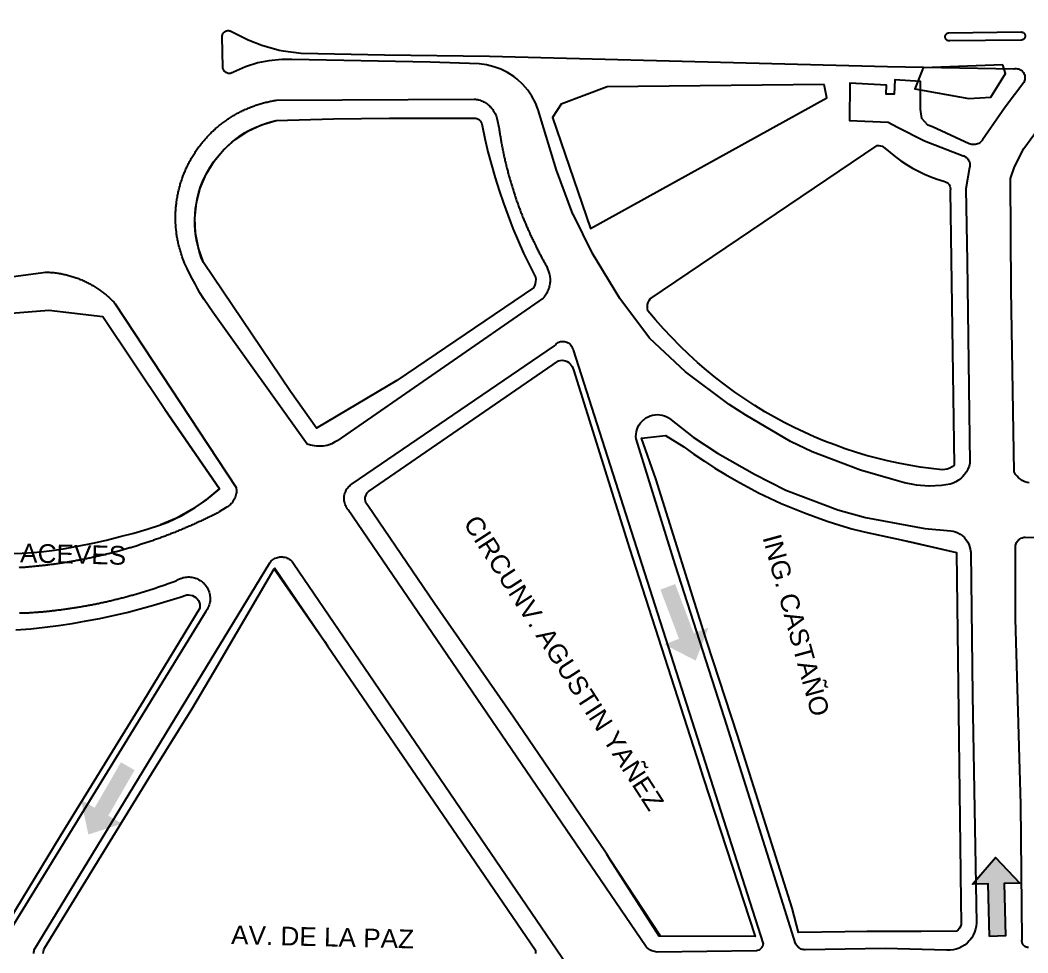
# Model space of a CAD drawing. Header units: metres. Extents: x 668617 to 675126, y 2286318 to 2293677.
# Drawn here: x 671725.2 to 671994.5, y 2291056.9 to 2291306.2 of the extents above; entities that cross this region are included whole.
import ezdxf

# ---------------------------------------------------------------- set-up
doc = ezdxf.new("R2010")
doc.units = ezdxf.units.M
doc.header["$MEASUREMENT"] = 0
for name, color, linetype in [('0_SENTIDO-VIAL', 30, 'Continuous'), ('DMTG-BANQUETA', 252, 'Continuous'), ('DMTG-CAMELLON', 252, 'Continuous'), ('DMTG-MANZANA', 253, 'Continuous'), ('DMTG-NOM-CALLES', 251, 'Continuous'), ('DMTG-TRAZA-BASE', 7, 'Continuous'), ('DMTG_SECCIONES_VIALES', 250, 'Continuous')]:
    doc.layers.add(name, color=color, linetype=linetype)
doc.styles.get("Standard").update_dxf_attribs({"font": 'arial.ttf'})

# ---------------------------------------------------------------- blocks, each defined once
blk = doc.blocks.new('traza_base_proyecto')
at = {"layer": '0_SENTIDO-VIAL'}
for points in [[(343.46, -1495.82), (348.43, -1508.96), (352.37, -1507.47), (348.94, -1516.27), (340.55, -1511.94), (344.49, -1510.45), (339.52, -1497.31)], [(198.98, -1545.55), (191.96, -1557.72), (195.62, -1559.82), (186.63, -1562.75), (184.66, -1553.51), (188.31, -1555.61), (195.33, -1543.44)], [(427.52, -1589.97), (427.16, -1575.92), (422.94, -1576.03), (429.08, -1568.85), (435.58, -1575.71), (431.37, -1575.82), (431.73, -1589.86)]]:
    blk.add_hatch(color=256, dxfattribs=at).paths.add_polyline_path(points)
blk.add_lwpolyline([(427.52, -1589.97), (427.16, -1575.92), (422.94, -1576.03), (429.08, -1568.85), (435.58, -1575.71), (431.37, -1575.82), (431.73, -1589.86)], close=True, dxfattribs=at)
at = {"layer": 'DMTG-BANQUETA', "linetype": 'Continuous', "lineweight": 25}
for points in [[(438.1, -1468.78, 0), (437.51, -1468.66, 0), (436.94, -1468.47, 0), (436.79, -1468.41, 0), (436.25, -1468.15, 0), (435.74, -1467.82, 0), (435.27, -1467.44, 0), (434.84, -1467.01, 0), (434.47, -1466.54, 0), (434.15, -1466.03, 0), (434.04, -1465.8, 0), (433.29, -1417.09, 0), (433.08, -1387.42, 0), (434.18, -1384.34, 0), (436.7, -1379.42, 0), (445.67, -1367.14, 0)], [(151.71, -1415.61, 0), (175.27, -1412.46, 0), (175.58, -1412.47, 0), (175.88, -1412.48, 0), (176.19, -1412.5, 0), (176.5, -1412.52, 0), (176.81, -1412.54, 0), (177.11, -1412.57, 0), (177.42, -1412.6, 0), (177.73, -1412.64, 0), (178.03, -1412.68, 0), (178.34, -1412.72, 0), (178.64, -1412.76, 0), (178.94, -1412.81, 0), (179.25, -1412.87, 0), (179.55, -1412.92, 0), (179.85, -1412.98, 0), (180.15, -1413.05, 0), (180.45, -1413.11, 0), (180.75, -1413.18, 0), (181.05, -1413.26, 0), (181.35, -1413.34, 0), (181.65, -1413.42, 0), (181.94, -1413.5, 0), (182.24, -1413.59, 0), (182.53, -1413.68, 0), (182.81, -1413.78, 0), (183.11, -1413.87, 0), (183.41, -1413.98, 0), (183.69, -1414.08, 0), (183.98, -1414.19, 0), (184.27, -1414.31, 0), (184.55, -1414.42, 0), (184.84, -1414.54, 0), (185.12, -1414.66, 0), (185.4, -1414.79, 0), (185.69, -1414.92, 0), (185.96, -1415.05, 0), (186.23, -1415.19, 0), (186.51, -1415.33, 0), (186.78, -1415.47, 0), (187.05, -1415.61, 0), (187.32, -1415.76, 0), (187.59, -1415.91, 0), (187.85, -1416.07, 0), (188.12, -1416.23, 0), (188.38, -1416.39, 0), (188.64, -1416.55, 0), (188.9, -1416.72, 0), (189.16, -1416.89, 0), (189.41, -1417.06, 0), (189.67, -1417.24, 0), (189.92, -1417.42, 0), (190.16, -1417.6, 0), (190.41, -1417.78, 0), (190.65, -1417.97, 0), (190.89, -1418.16, 0), (191.13, -1418.36, 0), (191.37, -1418.55, 0), (191.61, -1418.75, 0), (191.84, -1418.95, 0), (192.07, -1419.16, 0), (192.29, -1419.37, 0), (192.52, -1419.58, 0), (192.74, -1419.79, 0), (192.96, -1420, 0), (193.19, -1420.22, 0), (193.39, -1420.44, 0), (193.61, -1420.67, 0), (193.82, -1420.89, 0), (226.12, -1469.98, 0), (226.17, -1470.31, 0), (226.2, -1470.65, 0), (226.2, -1470.98, 0), (226.19, -1471.32, 0), (226.12, -1471.65, 0), (226.07, -1471.98, 0), (225.98, -1472.3, 0), (225.87, -1472.62, 0), (225.75, -1472.93, 0), (225.6, -1473.23, 0), (225.44, -1473.52, 0), (225.24, -1473.8, 0), (225.04, -1474.07, 0), (224.82, -1474.32, 0), (224.58, -1474.56, 0), (224.33, -1474.78, 0), (224.06, -1474.98, 0), (223.79, -1475.17, 0), (223.5, -1475.34, 0), (221.57, -1476.56, 0), (221.3, -1476.7, 0), (221.03, -1476.83, 0), (220.76, -1476.97, 0), (220.49, -1477.11, 0), (220.22, -1477.25, 0), (219.95, -1477.37, 0), (219.69, -1477.52, 0), (219.41, -1477.65, 0), (219.13, -1477.79, 0), (218.85, -1477.92, 0), (218.59, -1478.06, 0), (218.32, -1478.19, 0), (218.04, -1478.32, 0), (217.77, -1478.45, 0), (217.49, -1478.58, 0), (217.22, -1478.71, 0), (216.95, -1478.84, 0), (216.67, -1478.97, 0), (216.39, -1479.1, 0), (216.12, -1479.23, 0), (215.84, -1479.36, 0), (215.57, -1479.48, 0), (215.29, -1479.61, 0), (215.01, -1479.73, 0), (214.74, -1479.86, 0), (214.46, -1479.98, 0), (214.19, -1480.11, 0), (213.9, -1480.23, 0), (213.63, -1480.35, 0), (213.35, -1480.47, 0), (213.07, -1480.59, 0), (212.79, -1480.71, 0), (212.51, -1480.83, 0), (212.23, -1480.95, 0), (211.95, -1481.07, 0), (211.67, -1481.19, 0), (211.39, -1481.31, 0), (211.11, -1481.42, 0), (210.83, -1481.54, 0), (210.55, -1481.65, 0), (210.27, -1481.77, 0), (209.99, -1481.87, 0), (209.71, -1482, 0), (209.42, -1482.11, 0), (209.14, -1482.22, 0), (208.86, -1482.33, 0), (208.58, -1482.44, 0), (208.29, -1482.55, 0), (208.01, -1482.66, 0), (207.73, -1482.77, 0), (207.44, -1482.87, 0), (207.16, -1482.99, 0), (206.87, -1483.09, 0), (206.59, -1483.2, 0), (206.3, -1483.31, 0), (206.02, -1483.41, 0), (205.73, -1483.52, 0), (205.45, -1483.62, 0), (205.16, -1483.72, 0), (204.88, -1483.83, 0), (204.59, -1483.93, 0), (204.31, -1484.03, 0), (204.02, -1484.12, 0), (203.73, -1484.23, 0), (203.44, -1484.33, 0), (203.15, -1484.43, 0), (202.87, -1484.53, 0), (202.58, -1484.62, 0), (202.29, -1484.72, 0), (202.01, -1484.82, 0), (201.72, -1484.91, 0), (201.44, -1485.01, 0), (201.14, -1485.1, 0), (200.85, -1485.2, 0), (200.56, -1485.29, 0), (200.27, -1485.37, 0), (199.98, -1485.47, 0), (199.69, -1485.56, 0), (199.4, -1485.65, 0), (199.1, -1485.74, 0), (198.82, -1485.83, 0), (198.53, -1485.92, 0), (198.24, -1486.01, 0), (197.94, -1486.1, 0), (197.66, -1486.18, 0), (197.37, -1486.27, 0), (197.08, -1486.35, 0), (196.79, -1486.44, 0), (196.49, -1486.52, 0), (196.2, -1486.6, 0), (195.91, -1486.69, 0), (195.62, -1486.77, 0), (195.32, -1486.85, 0), (195.03, -1486.93, 0), (194.73, -1487.01, 0), (194.44, -1487.09, 0), (194.15, -1487.17, 0), (193.86, -1487.25, 0), (193.56, -1487.32, 0), (193.27, -1487.4, 0), (192.98, -1487.48, 0), (192.69, -1487.55, 0), (192.39, -1487.62, 0), (192.09, -1487.7, 0), (191.8, -1487.77, 0), (191.5, -1487.85, 0), (191.21, -1487.92, 0), (190.91, -1487.99, 0), (190.62, -1488.06, 0), (190.32, -1488.12, 0), (190.03, -1488.2, 0), (189.73, -1488.27, 0), (189.44, -1488.34, 0), (189.14, -1488.4, 0), (188.84, -1488.47, 0), (188.55, -1488.54, 0), (188.25, -1488.6, 0), (187.95, -1488.67, 0), (187.65, -1488.73, 0), (187.36, -1488.79, 0), (187.06, -1488.86, 0), (186.76, -1488.92, 0), (186.47, -1488.98, 0), (186.17, -1489.04, 0), (185.87, -1489.1, 0), (185.57, -1489.16, 0), (185.27, -1489.22, 0), (184.98, -1489.28, 0), (184.69, -1489.33, 0), (184.38, -1489.39, 0), (184.08, -1489.45, 0), (183.78, -1489.5, 0), (183.48, -1489.56, 0), (183.19, -1489.61, 0), (182.89, -1489.66, 0), (182.59, -1489.72, 0), (182.29, -1489.77, 0), (181.99, -1489.82, 0), (181.69, -1489.87, 0), (181.39, -1489.92, 0), (181.09, -1489.97, 0), (180.79, -1490.02, 0), (180.49, -1490.07, 0), (180.19, -1490.12, 0), (179.89, -1490.16, 0), (179.59, -1490.21, 0), (179.29, -1490.25, 0), (178.99, -1490.3, 0), (178.69, -1490.34, 0), (178.39, -1490.37, 0), (178.09, -1490.43, 0), (177.79, -1490.47, 0), (177.48, -1490.51, 0), (177.19, -1490.55, 0), (176.88, -1490.59, 0), (176.58, -1490.62, 0), (176.28, -1490.67, 0), (175.98, -1490.71, 0), (175.69, -1490.74, 0), (175.38, -1490.78, 0), (175.07, -1490.82, 0), (174.77, -1490.85, 0), (174.47, -1490.89, 0), (174.17, -1490.92, 0), (173.87, -1490.95, 0), (173.56, -1490.99, 0), (173.26, -1491.02, 0), (172.96, -1491.05, 0), (172.66, -1491.08, 0), (172.36, -1491.11, 0), (172.05, -1491.14, 0), (171.75, -1491.17, 0), (171.45, -1491.19, 0), (171.15, -1491.22, 0), (170.84, -1491.25, 0), (170.54, -1491.27, 0), (170.24, -1491.3, 0), (169.94, -1491.32, 0), (169.63, -1491.35, 0), (169.33, -1491.37, 0), (169.03, -1491.39, 0), (168.72, -1491.41, 0), (168.42, -1491.43, 0), (168.12, -1491.46, 0)], [(437.87, -1592.93, 0), (437.68, -1592.91, 0), (437.49, -1592.87, 0), (437.3, -1592.82, 0), (437.12, -1592.74, 0), (436.95, -1592.64, 0), (436.79, -1592.52, 0), (436.65, -1592.39, 0), (436.6, -1592.34, 0), (436.48, -1592.19, 0), (436.38, -1592.02, 0), (436.29, -1591.84, 0), (436.23, -1591.66, 0), (436.18, -1591.47, 0), (436.16, -1591.27, 0), (436.16, -1591.07, 0), (436.18, -1590.88, 0), (435.85, -1554.73, 0), (434.4, -1505.09, 0), (434.43, -1485.88, 0), (434.43, -1485.84, 0), (434.46, -1485.55, 0), (434.51, -1485.26, 0), (434.6, -1484.99, 0), (434.71, -1484.72, 0), (434.86, -1484.47, 0), (435.03, -1484.24, 0), (435.23, -1484.03, 0), (435.41, -1483.87, 0), (435.65, -1483.7, 0), (435.9, -1483.56, 0), (436.17, -1483.45, 0), (436.44, -1483.37, 0), (436.73, -1483.32, 0), (437.02, -1483.3, 0), (462.1, -1483.46, 0)], [(172.03, -1594.55, 0), (172.06, -1594.23, 0), (172.11, -1593.91, 0), (172.17, -1593.6, 0), (235.09, -1490.14, 0), (235.29, -1489.87, 0), (235.52, -1489.64, 0), (235.76, -1489.43, 0), (236.02, -1489.23, 0), (236.3, -1489.06, 0), (236.59, -1488.91, 0), (236.89, -1488.78, 0), (237.2, -1488.68, 0), (237.52, -1488.61, 0), (237.84, -1488.56, 0), (238.17, -1488.54, 0), (238.5, -1488.55, 0), (238.81, -1488.59, 0), (239.14, -1488.65, 0), (239.46, -1488.74, 0), (239.76, -1488.86, 0), (240.06, -1489, 0), (240.34, -1489.16, 0), (240.61, -1489.35, 0), (240.86, -1489.56, 0), (241.09, -1489.79, 0), (241.3, -1490.04, 0), (241.49, -1490.31, 0), (314.54, -1597.5, 0)], [(168.23, -1503.53, 0), (169.8, -1503.54, 0), (170.1, -1503.52, 0), (170.4, -1503.5, 0), (170.7, -1503.48, 0), (171.01, -1503.46, 0), (171.31, -1503.44, 0), (171.61, -1503.42, 0), (171.9, -1503.4, 0), (172.22, -1503.37, 0), (172.52, -1503.35, 0), (172.82, -1503.33, 0), (173.12, -1503.31, 0), (173.42, -1503.28, 0), (173.73, -1503.25, 0), (174.03, -1503.23, 0), (174.33, -1503.2, 0), (174.63, -1503.17, 0), (174.94, -1503.14, 0), (175.23, -1503.11, 0), (175.53, -1503.08, 0), (175.84, -1503.05, 0), (176.14, -1503.02, 0), (176.44, -1502.99, 0), (176.74, -1502.96, 0), (177.04, -1502.92, 0), (177.34, -1502.89, 0), (177.64, -1502.86, 0), (177.94, -1502.82, 0), (178.23, -1502.78, 0), (178.54, -1502.75, 0), (178.84, -1502.71, 0), (179.15, -1502.67, 0), (179.45, -1502.62, 0), (179.75, -1502.59, 0), (180.05, -1502.55, 0), (180.35, -1502.51, 0), (180.65, -1502.47, 0), (180.95, -1502.43, 0), (181.25, -1502.37, 0), (181.55, -1502.34, 0), (181.85, -1502.3, 0), (182.15, -1502.25, 0), (182.44, -1502.21, 0), (182.74, -1502.16, 0), (183.04, -1502.11, 0), (183.34, -1502.07, 0), (183.64, -1502.02, 0), (183.94, -1501.97, 0), (184.24, -1501.92, 0), (184.54, -1501.87, 0), (184.84, -1501.82, 0), (185.13, -1501.77, 0), (185.44, -1501.71, 0), (185.73, -1501.66, 0), (186.03, -1501.61, 0), (186.33, -1501.55, 0), (186.63, -1501.5, 0), (186.92, -1501.44, 0), (187.22, -1501.39, 0), (187.52, -1501.33, 0), (187.81, -1501.27, 0), (188.11, -1501.21, 0), (188.4, -1501.15, 0), (188.71, -1501.09, 0), (189, -1501.03, 0), (189.3, -1500.97, 0), (189.6, -1500.91, 0), (189.89, -1500.85, 0), (190.19, -1500.79, 0), (190.49, -1500.72, 0), (190.78, -1500.66, 0), (191.08, -1500.59, 0), (191.37, -1500.53, 0), (191.67, -1500.46, 0), (191.96, -1500.39, 0), (192.26, -1500.33, 0), (192.55, -1500.26, 0), (192.85, -1500.19, 0), (193.14, -1500.12, 0), (193.44, -1500.05, 0), (193.73, -1499.98, 0), (194.03, -1499.9, 0), (194.31, -1499.83, 0), (194.62, -1499.76, 0), (194.9, -1499.69, 0), (195.2, -1499.61, 0), (195.5, -1499.54, 0), (195.79, -1499.46, 0), (196.08, -1499.37, 0), (196.38, -1499.31, 0), (196.67, -1499.23, 0), (196.96, -1499.15, 0), (197.25, -1499.07, 0), (197.55, -1498.99, 0), (197.84, -1498.91, 0), (198.13, -1498.83, 0), (198.42, -1498.75, 0), (198.71, -1498.67, 0), (199, -1498.59, 0), (199.3, -1498.5, 0), (199.59, -1498.42, 0), (199.88, -1498.33, 0), (200.17, -1498.25, 0), (200.46, -1498.16, 0), (200.75, -1498.07, 0), (201.04, -1497.99, 0), (201.33, -1497.9, 0), (201.61, -1497.81, 0), (201.91, -1497.72, 0), (202.2, -1497.62, 0), (202.48, -1497.54, 0), (202.77, -1497.45, 0), (203.06, -1497.36, 0), (203.35, -1497.26, 0), (203.64, -1497.17, 0), (203.94, -1497.08, 0), (204.21, -1496.98, 0), (204.5, -1496.89, 0), (204.79, -1496.79, 0), (205.08, -1496.69, 0), (205.36, -1496.6, 0), (205.65, -1496.5, 0), (205.94, -1496.4, 0), (206.22, -1496.3, 0), (206.51, -1496.2, 0), (206.78, -1496.1, 0), (207.08, -1496, 0), (207.36, -1495.9, 0), (207.65, -1495.8, 0), (207.94, -1495.69, 0), (208.22, -1495.59, 0), (208.49, -1495.48, 0), (208.79, -1495.37, 0), (210.08, -1494.94, 0), (210.37, -1494.76, 0), (210.66, -1494.59, 0), (210.97, -1494.44, 0), (211.28, -1494.31, 0), (211.6, -1494.2, 0), (211.94, -1494.1, 0), (212.26, -1494.03, 0), (212.59, -1493.97, 0), (212.94, -1493.94, 0), (213.27, -1493.92, 0), (213.61, -1493.93, 0), (213.95, -1493.95, 0), (214.29, -1493.99, 0), (214.62, -1494.06, 0), (214.95, -1494.14, 0), (215.27, -1494.24, 0), (215.59, -1494.36, 0), (215.9, -1494.5, 0), (216.19, -1494.66, 0), (216.49, -1494.83, 0), (216.77, -1495.02, 0), (217.04, -1495.23, 0), (217.3, -1495.45, 0), (217.54, -1495.69, 0), (217.77, -1495.94, 0), (217.98, -1496.2, 0), (218.19, -1496.48, 0), (218.35, -1496.77, 0), (218.53, -1497.06, 0), (218.67, -1497.37, 0), (218.8, -1497.68, 0), (218.91, -1498, 0), (219, -1498.33, 0), (219.06, -1498.66, 0), (219.13, -1499, 0), (219.16, -1499.33, 0), (219.17, -1499.67, 0), (219.17, -1500.01, 0), (219.14, -1500.35, 0), (219.09, -1500.69, 0), (219.03, -1501.02, 0), (218.94, -1501.35, 0), (218.84, -1501.67, 0), (218.71, -1501.99, 0), (218.57, -1502.3, 0), (218.41, -1502.6, 0), (218.24, -1502.89, 0), (218.04, -1503.16, 0), (158.91, -1599.22, 0)]]:
    blk.add_polyline3d(points, dxfattribs=at)
for points in [[(248.77, -1458.98, 0), (248.19, -1458.98, 0), (247.6, -1458.94, 0), (247.05, -1458.89, 0), (246.5, -1458.82, 0), (245.98, -1458.7, 0), (245.69, -1458.61, 0), (245.41, -1458.5, 0), (245.12, -1458.39, 0), (219.89, -1423.15, 0), (218.71, -1421.44, 0), (217.54, -1419.73, 0), (216.44, -1417.98, 0), (215.77, -1416.79, 0), (215.13, -1415.59, 0), (214.5, -1414.37, 0), (213.78, -1412.96, 0), (213.07, -1411.53, 0), (212.35, -1410.1, 0), (212.24, -1409.81, 0), (212.12, -1409.52, 0), (212.01, -1409.23, 0), (211.9, -1408.94, 0), (211.79, -1408.65, 0), (211.69, -1408.35, 0), (211.57, -1408.05, 0), (211.48, -1407.76, 0), (211.39, -1407.46, 0), (211.3, -1407.16, 0), (211.21, -1406.86, 0), (211.12, -1406.56, 0), (211.04, -1406.26, 0), (210.96, -1405.96, 0), (210.88, -1405.65, 0), (210.8, -1405.35, 0), (210.73, -1405.05, 0), (210.66, -1404.74, 0), (210.6, -1404.44, 0), (210.53, -1404.12, 0), (210.47, -1403.82, 0), (210.42, -1403.52, 0), (210.36, -1403.21, 0), (210.31, -1402.9, 0), (210.27, -1402.59, 0), (210.22, -1402.28, 0), (210.19, -1401.97, 0), (210.14, -1401.66, 0), (210.11, -1401.35, 0), (210.07, -1401.04, 0), (210.04, -1400.73, 0), (210.02, -1400.42, 0), (209.99, -1400.1, 0), (209.97, -1399.79, 0), (209.96, -1399.48, 0), (209.93, -1399.17, 0), (209.93, -1398.85, 0), (209.92, -1398.54, 0), (209.92, -1398.23, 0), (209.92, -1397.92, 0), (209.92, -1397.6, 0), (209.92, -1397.29, 0), (209.93, -1396.98, 0), (209.93, -1396.67, 0), (209.96, -1396.35, 0), (209.97, -1396.04, 0), (209.99, -1395.73, 0), (210.02, -1395.42, 0), (210.04, -1395.11, 0), (210.07, -1394.79, 0), (210.1, -1394.48, 0), (210.14, -1394.17, 0), (210.19, -1393.86, 0), (210.22, -1393.55, 0), (210.26, -1393.24, 0), (210.31, -1392.93, 0), (210.36, -1392.62, 0), (210.41, -1392.32, 0), (210.47, -1392.01, 0), (210.53, -1391.7, 0), (210.59, -1391.4, 0), (210.66, -1391.09, 0), (210.73, -1390.78, 0), (210.8, -1390.48, 0), (210.87, -1390.18, 0), (210.95, -1389.87, 0), (211.02, -1389.57, 0), (211.12, -1389.27, 0), (211.19, -1388.97, 0), (211.29, -1388.67, 0), (211.38, -1388.37, 0), (211.48, -1388.07, 0), (211.57, -1387.78, 0), (211.69, -1387.48, 0), (211.78, -1387.19, 0), (211.89, -1386.89, 0), (212, -1386.6, 0), (212.11, -1386.31, 0), (212.23, -1386.02, 0), (212.35, -1385.73, 0), (212.47, -1385.44, 0), (212.59, -1385.15, 0), (212.72, -1384.87, 0), (212.85, -1384.58, 0), (212.98, -1384.3, 0), (213.11, -1384.02, 0), (213.26, -1383.74, 0), (213.4, -1383.46, 0), (213.54, -1383.18, 0), (213.69, -1382.9, 0), (213.84, -1382.62, 0), (213.99, -1382.36, 0), (214.14, -1382.08, 0), (214.3, -1381.81, 0), (214.46, -1381.54, 0), (214.62, -1381.28, 0), (214.79, -1381.01, 0), (214.96, -1380.75, 0), (215.13, -1380.49, 0), (215.3, -1380.22, 0), (215.48, -1379.97, 0), (215.65, -1379.71, 0), (215.83, -1379.45, 0), (216.02, -1379.2, 0), (216.19, -1378.95, 0), (216.39, -1378.7, 0), (216.58, -1378.45, 0), (216.77, -1378.2, 0), (216.97, -1377.96, 0), (217.16, -1377.72, 0), (217.37, -1377.48, 0), (217.56, -1377.24, 0), (217.77, -1377, 0), (217.98, -1376.77, 0), (218.19, -1376.54, 0), (218.4, -1376.31, 0), (218.62, -1376.08, 0), (218.83, -1375.85, 0), (219.05, -1375.62, 0), (219.27, -1375.41, 0), (219.49, -1375.19, 0), (219.72, -1374.97, 0), (219.95, -1374.75, 0), (220.19, -1374.54, 0), (220.41, -1374.33, 0), (220.64, -1374.12, 0), (220.88, -1373.92, 0), (221.11, -1373.71, 0), (221.35, -1373.51, 0), (221.59, -1373.31, 0), (221.84, -1373.12, 0), (222.08, -1372.92, 0), (222.33, -1372.73, 0), (222.58, -1372.54, 0), (222.83, -1372.35, 0), (223.07, -1372.17, 0), (223.34, -1371.99, 0), (223.59, -1371.81, 0), (223.85, -1371.62, 0), (224.11, -1371.46, 0), (224.37, -1371.29, 0), (224.63, -1371.12, 0), (224.9, -1370.95, 0), (225.17, -1370.79, 0), (225.44, -1370.62, 0), (225.7, -1370.47, 0), (225.97, -1370.31, 0), (226.25, -1370.16, 0), (226.52, -1370.01, 0), (226.8, -1369.86, 0), (227.07, -1369.72, 0), (227.35, -1369.57, 0), (227.63, -1369.43, 0), (227.91, -1369.3, 0), (228.2, -1369.16, 0), (228.48, -1369.03, 0), (228.76, -1368.9, 0), (229.05, -1368.78, 0), (229.34, -1368.65, 0), (229.63, -1368.53, 0), (229.92, -1368.42, 0), (230.21, -1368.3, 0), (230.5, -1368.19, 0), (230.79, -1368.08, 0), (231.09, -1367.98, 0), (231.38, -1367.87, 0), (231.69, -1367.77, 0), (231.98, -1367.68, 0), (232.27, -1367.58, 0), (232.57, -1367.49, 0), (232.87, -1367.4, 0), (233.19, -1367.32, 0), (233.48, -1367.24, 0), (233.78, -1367.16, 0), (234.08, -1367.08, 0), (234.39, -1367.01, 0), (234.69, -1366.94, 0), (235, -1366.87, 0), (235.3, -1366.81, 0), (235.61, -1366.75, 0), (235.92, -1366.69, 0), (236.23, -1366.62, 0), (236.53, -1366.58, 0), (236.84, -1366.53, 0), (289.76, -1366.2, 0), (290.08, -1366.24, 0), (290.4, -1366.29, 0), (290.7, -1366.36, 0), (291.03, -1366.45, 0), (291.33, -1366.54, 0), (291.64, -1366.66, 0), (291.94, -1366.78, 0), (292.23, -1366.92, 0), (292.51, -1367.08, 0), (292.79, -1367.24, 0), (293.06, -1367.42, 0), (293.31, -1367.61, 0), (293.57, -1367.81, 0), (293.81, -1368.02, 0), (294.04, -1368.25, 0), (294.27, -1368.48, 0), (294.48, -1368.73, 0), (294.69, -1368.98, 0), (294.86, -1369.24, 0), (295.04, -1369.52, 0), (295.2, -1369.79, 0), (295.35, -1370.08, 0), (295.49, -1370.37, 0), (295.61, -1370.67, 0), (295.72, -1370.98, 0), (295.81, -1371.28, 0), (296.41, -1374.2, 0), (296.44, -1374.5, 0), (296.5, -1374.81, 0), (296.54, -1375.11, 0), (296.59, -1375.41, 0), (296.64, -1375.71, 0), (296.69, -1376.01, 0), (296.74, -1376.31, 0), (296.79, -1376.61, 0), (296.84, -1376.91, 0), (296.89, -1377.21, 0), (296.94, -1377.5, 0), (297, -1377.8, 0), (297.05, -1378.1, 0), (297.11, -1378.4, 0), (297.16, -1378.7, 0), (297.22, -1379, 0), (297.28, -1379.3, 0), (297.34, -1379.6, 0), (297.4, -1379.89, 0), (297.46, -1380.19, 0), (297.52, -1380.49, 0), (297.58, -1380.79, 0), (297.65, -1381.08, 0), (297.71, -1381.37, 0), (297.78, -1381.68, 0), (297.83, -1381.97, 0), (297.91, -1382.27, 0), (297.98, -1382.57, 0), (298.05, -1382.86, 0), (298.12, -1383.16, 0), (298.19, -1383.46, 0), (298.26, -1383.75, 0), (298.33, -1384.05, 0), (298.4, -1384.34, 0), (298.48, -1384.64, 0), (298.55, -1384.93, 0), (298.63, -1385.22, 0), (298.71, -1385.52, 0), (298.78, -1385.81, 0), (298.86, -1386.11, 0), (298.94, -1386.4, 0), (299.02, -1386.69, 0), (299.1, -1386.99, 0), (299.19, -1387.28, 0), (299.27, -1387.57, 0), (299.35, -1387.86, 0), (299.44, -1388.16, 0), (299.52, -1388.45, 0), (299.61, -1388.74, 0), (299.69, -1389.03, 0), (299.77, -1389.32, 0), (299.87, -1389.61, 0), (299.96, -1389.9, 0), (300.05, -1390.19, 0), (300.14, -1390.48, 0), (300.23, -1390.77, 0), (300.33, -1391.06, 0), (300.42, -1391.35, 0), (300.52, -1391.64, 0), (300.61, -1391.93, 0), (300.71, -1392.22, 0), (300.81, -1392.5, 0), (300.9, -1392.79, 0), (301, -1393.08, 0), (301.1, -1393.37, 0), (301.2, -1393.65, 0), (301.3, -1393.94, 0), (301.41, -1394.23, 0), (301.51, -1394.51, 0), (301.61, -1394.8, 0), (301.72, -1395.08, 0), (301.82, -1395.37, 0), (301.94, -1395.65, 0), (302.03, -1395.94, 0), (302.15, -1396.22, 0), (302.26, -1396.51, 0), (302.37, -1396.79, 0), (302.48, -1397.07, 0), (302.59, -1397.35, 0), (302.7, -1397.64, 0), (302.81, -1397.92, 0), (302.94, -1398.2, 0), (303.04, -1398.48, 0), (303.16, -1398.76, 0), (303.28, -1399.04, 0), (303.39, -1399.32, 0), (303.51, -1399.6, 0), (303.63, -1399.87, 0), (303.74, -1400.16, 0), (303.87, -1400.44, 0), (303.99, -1400.72, 0), (304.12, -1401, 0), (304.24, -1401.28, 0), (304.35, -1401.55, 0), (304.49, -1401.83, 0), (304.61, -1402.11, 0), (304.73, -1402.39, 0), (304.87, -1402.66, 0), (305, -1402.94, 0), (305.13, -1403.21, 0), (305.26, -1403.49, 0), (305.39, -1403.76, 0), (305.52, -1404.04, 0), (305.65, -1404.31, 0), (305.78, -1404.58, 0), (305.92, -1404.86, 0), (306.05, -1405.12, 0), (306.19, -1405.4, 0), (306.32, -1405.67, 0), (306.46, -1405.94, 0), (306.6, -1406.21, 0), (306.74, -1406.49, 0), (306.88, -1406.76, 0), (307.02, -1407.03, 0), (307.16, -1407.29, 0), (307.3, -1407.56, 0), (307.44, -1407.83, 0), (307.58, -1408.1, 0), (307.73, -1408.37, 0), (307.87, -1408.62, 0), (308.02, -1408.9, 0), (308.17, -1409.17, 0), (308.31, -1409.43, 0), (308.46, -1409.7, 0), (308.61, -1409.96, 0), (308.76, -1410.23, 0), (308.91, -1410.49, 0), (309.06, -1410.76, 0), (309.88, -1413.12, 0), (309.94, -1413.44, 0), (309.99, -1413.75, 0), (310.02, -1414.07, 0), (310.03, -1414.39, 0), (310.03, -1414.72, 0), (310.02, -1415.04, 0), (310, -1415.36, 0), (309.95, -1415.67, 0), (309.9, -1415.99, 0), (309.83, -1416.3, 0), (309.75, -1416.61, 0), (309.65, -1416.92, 0), (309.55, -1417.22, 0), (309.42, -1417.52, 0), (309.29, -1417.81, 0), (309.14, -1418.1, 0), (308.98, -1418.37, 0), (308.81, -1418.65, 0), (308.62, -1418.91, 0), (308.44, -1419.16, 0), (308.22, -1419.41, 0), (253.1, -1457.55, 0), (252.42, -1457.94, 0), (251.74, -1458.33, 0), (251.03, -1458.62, 0), (250.48, -1458.78, 0), (249.92, -1458.89, 0), (249.34, -1458.96, 0)], [(365.17, -1593.82, 0), (338.62, -1594.18, 0), (338.27, -1594.12, 0), (337.92, -1594.04, 0), (337.57, -1593.93, 0), (337.24, -1593.8, 0), (336.91, -1593.65, 0), (336.6, -1593.47, 0), (336.3, -1593.27, 0), (336.02, -1593.04, 0), (335.76, -1592.8, 0), (335.51, -1592.54, 0), (256.05, -1475.95, 0), (255.84, -1475.69, 0), (255.65, -1475.42, 0), (255.5, -1475.12, 0), (255.36, -1474.83, 0), (255.24, -1474.52, 0), (255.14, -1474.21, 0), (255.06, -1473.87, 0), (255.01, -1473.56, 0), (254.98, -1473.23, 0), (254.98, -1472.9, 0), (254.99, -1472.57, 0), (255.03, -1472.24, 0), (255.1, -1471.91, 0), (255.19, -1471.6, 0), (255.29, -1471.28, 0), (255.42, -1470.98, 0), (255.57, -1470.69, 0), (255.75, -1470.4, 0), (255.94, -1470.12, 0), (256.15, -1469.87, 0), (256.38, -1469.64, 0), (256.62, -1469.42, 0), (256.88, -1469.21, 0), (257.15, -1469.02, 0), (311.22, -1432.16, 0), (311.44, -1431.89, 0), (311.67, -1431.65, 0), (311.94, -1431.44, 0), (312.23, -1431.27, 0), (312.54, -1431.12, 0), (312.86, -1431.04, 0), (313.2, -1430.98, 0), (313.54, -1430.97, 0), (313.87, -1431, 0), (314.21, -1431.07, 0), (314.52, -1431.18, 0), (314.83, -1431.33, 0), (315.11, -1431.52, 0), (315.37, -1431.74, 0), (315.6, -1431.99, 0), (315.8, -1432.27, 0), (315.96, -1432.57, 0), (316.08, -1432.87, 0), (316.16, -1433.21, 0), (366.96, -1591.97, 0), (366.9, -1592.31, 0), (366.78, -1592.64, 0), (366.6, -1592.94, 0), (366.39, -1593.21, 0), (366.13, -1593.44, 0), (365.83, -1593.62, 0), (365.51, -1593.75, 0)], [(419.38, -1593.09, 0), (418.59, -1593.36, 0), (417.77, -1593.55, 0), (416.95, -1593.64, 0), (416.1, -1593.64, 0), (399.59, -1593.23, 0), (378.24, -1593.54, 0), (377.95, -1593.54, 0), (377.66, -1593.51, 0), (377.38, -1593.45, 0), (377.1, -1593.35, 0), (376.84, -1593.22, 0), (376.59, -1593.07, 0), (376.44, -1592.95, 0), (376.23, -1592.75, 0), (376.04, -1592.53, 0), (375.88, -1592.29, 0), (375.74, -1592.04, 0), (375.67, -1591.87, 0), (368.06, -1567.74, 0), (356.64, -1531.57, 0), (343.46, -1490.57, 0), (333.02, -1457, 0), (332.98, -1456.36, 0), (333.01, -1455.72, 0), (333.11, -1455.08, 0), (333.28, -1454.46, 0), (333.52, -1453.86, 0), (333.82, -1453.3, 0), (334.19, -1452.77, 0), (334.61, -1452.28, 0), (335.08, -1451.85, 0), (335.14, -1451.8, 0), (335.66, -1451.43, 0), (336.23, -1451.12, 0), (336.82, -1450.87, 0), (337.44, -1450.69, 0), (338.08, -1450.59, 0), (338.72, -1450.55, 0), (339.36, -1450.59, 0), (340, -1450.69, 0), (340.6, -1450.87, 0), (341.21, -1451.12, 0), (341.77, -1451.43, 0), (341.99, -1451.57, 0), (348.31, -1456.57, 0), (354.78, -1460.88, 0), (364.7, -1466.49, 0), (373.02, -1470.73, 0), (386.94, -1476.01, 0), (394.34, -1478, 0), (410.19, -1480.93, 0), (417.13, -1481.62, 0), (417.77, -1481.72, 0), (418.43, -1481.9, 0), (419.05, -1482.15, 0), (419.63, -1482.47, 0), (420.18, -1482.85, 0), (420.68, -1483.29, 0), (420.84, -1483.46, 0), (421.27, -1483.97, 0), (421.64, -1484.52, 0), (421.95, -1485.12, 0), (422.18, -1485.74, 0), (422.35, -1486.39, 0), (422.44, -1487.05, 0), (422.46, -1487.3, 0), (422.98, -1525.51, 0), (423.98, -1586.39, 0), (423.91, -1587.23, 0), (423.75, -1588.05, 0), (423.5, -1588.84, 0), (423.15, -1589.61, 0), (422.74, -1590.33, 0), (422.23, -1591, 0), (422.09, -1591.16, 0), (421.5, -1591.76, 0), (420.84, -1592.28, 0), (420.14, -1592.72, 0)]]:
    blk.add_polyline3d(points, close=True, dxfattribs=at)
at = {"layer": 'DMTG-CAMELLON', "linetype": 'Continuous', "lineweight": 25}
for points in [[(293.86, -1354.79, 0), (400.22, -1357.5, 0), (433.98, -1358.11, 0), (434.1, -1358.09, 0), (434.37, -1358.06, 0), (434.65, -1358.06, 0), (434.93, -1358.1, 0), (435.2, -1358.16, 0), (435.46, -1358.26, 0), (435.71, -1358.38, 0), (435.95, -1358.53, 0), (436.17, -1358.71, 0), (436.36, -1358.91, 0), (436.37, -1358.92, 0), (436.54, -1359.14, 0), (436.69, -1359.38, 0), (436.8, -1359.64, 0), (436.89, -1359.9, 0), (436.95, -1360.18, 0), (436.97, -1360.45, 0), (436.97, -1360.73, 0), (436.93, -1361.01, 0), (436.87, -1361.28, 0), (436.77, -1361.54, 0), (436.64, -1361.79, 0), (431.65, -1368.36, 0), (425.62, -1377.15, 0), (425.58, -1377.21, 0), (425.38, -1377.46, 0), (425.14, -1377.68, 0), (424.87, -1377.88, 0), (424.6, -1378.05, 0), (424.31, -1378.18, 0), (424.3, -1378.18, 0), (423.99, -1378.28, 0), (423.68, -1378.35, 0), (423.35, -1378.38, 0), (423.03, -1378.37, 0), (422.7, -1378.33, 0), (422.39, -1378.25, 0), (422.08, -1378.13, 0), (412.24, -1373.67, 0), (411.04, -1373.16, 0), (409.38, -1371.4, 0), (409.07, -1368.9, 0), (409.04, -1361.49, 0), (402.16, -1361.06, 0), (401.97, -1364.94, 0), (399.83, -1364.92, 0), (399.91, -1362.48, 0), (390.18, -1361.98, 0), (390.07, -1371.9, 0), (400.43, -1372.36, 0), (402.9, -1373.74, 0), (410.1, -1377.4, 0), (420.48, -1381.35, 0), (420.6, -1381.4, 0), (420.87, -1381.53, 0), (421.12, -1381.69, 0), (421.36, -1381.88, 0), (421.57, -1382.09, 0), (421.75, -1382.32, 0), (421.91, -1382.58, 0), (422.04, -1382.85, 0), (422.11, -1383.02, 0), (422.19, -1383.31, 0), (422.23, -1383.6, 0), (422.25, -1383.9, 0), (422.22, -1384.2, 0), (422.17, -1384.5, 0), (421.14, -1390.21, 0), (421.55, -1409.61, 0), (422.26, -1463.4, 0), (422.23, -1463.54, 0), (422.01, -1464.35, 0), (421.69, -1465.13, 0), (421.29, -1465.87, 0), (420.82, -1466.56, 0), (420.26, -1467.19, 0), (419.89, -1467.55, 0), (419.23, -1468.07, 0), (418.52, -1468.52, 0), (417.76, -1468.88, 0), (416.97, -1469.16, 0), (414.61, -1469.49, 0), (411.35, -1469.63, 0), (411.24, -1469.63, 0), (407.99, -1469.39, 0), (404.79, -1468.79, 0), (401.67, -1467.84, 0), (393.04, -1465.42, 0), (380.08, -1460.45, 0), (374.32, -1457.69, 0), (362.35, -1450.67, 0), (357.87, -1447.82, 0), (346.26, -1439.12, 0), (336.58, -1430.09, 0), (328.7, -1419.52, 0), (321.4, -1407.47, 0), (316.17, -1397.01, 0), (316.15, -1396.97, 0), (311.77, -1385.17, 0), (306.82, -1369.06, 0), (306.1, -1367.22, 0), (305.18, -1365.45, 0), (304.05, -1363.8, 0), (302.74, -1362.28, 0), (301.27, -1360.91, 0), (300.37, -1360.22, 0), (298.69, -1359.13, 0), (296.89, -1358.24, 0), (295.01, -1357.56, 0), (293.06, -1357.09, 0), (291.07, -1356.84, 0), (277.98, -1356.35, 0), (240.97, -1355.67, 0), (238.32, -1355.65, 0), (234.88, -1355.96, 0), (231.9, -1356.56, 0), (228.6, -1357.58, 0), (225.43, -1358.98, 0), (225.32, -1359.06, 0), (225.15, -1359.16, 0), (224.97, -1359.24, 0), (224.78, -1359.31, 0), (224.59, -1359.35, 0), (224.39, -1359.37, 0), (224.19, -1359.36, 0), (224, -1359.34, 0), (223.81, -1359.29, 0), (223.62, -1359.22, 0), (223.45, -1359.13, 0), (223.34, -1359.07, 0), (223.19, -1358.95, 0), (223.04, -1358.82, 0), (222.92, -1358.67, 0), (222.8, -1358.5, 0), (222.72, -1358.33, 0), (222.65, -1358.14, 0), (222.6, -1357.95, 0), (222.57, -1357.76, 0), (222.41, -1349.53, 0), (222.41, -1349.47, 0), (222.43, -1349.29, 0), (222.46, -1349.12, 0), (222.52, -1348.95, 0), (222.59, -1348.79, 0), (222.68, -1348.63, 0), (222.78, -1348.49, 0), (222.9, -1348.36, 0), (223.04, -1348.24, 0), (223.19, -1348.14, 0), (223.31, -1348.08, 0), (223.48, -1348.01, 0), (223.65, -1347.96, 0), (223.82, -1347.93, 0), (224, -1347.92, 0), (224.18, -1347.93, 0), (224.35, -1347.96, 0), (224.53, -1348.01, 0), (224.69, -1348.08, 0), (229.33, -1350.37, 0), (233.03, -1351.82, 0), (237.65, -1353.1, 0), (238.71, -1353.31, 0), (243.46, -1353.95, 0), (265.74, -1354.39, 0)], [(416.8, -1350.65, 0), (416.68, -1350.65, 0), (416.56, -1350.64, 0), (416.44, -1350.61, 0), (416.32, -1350.57, 0), (416.21, -1350.52, 0), (416.1, -1350.46, 0), (416.01, -1350.38, 0), (415.93, -1350.29, 0), (415.85, -1350.2, 0), (415.78, -1350.09, 0), (415.73, -1349.98, 0), (415.69, -1349.87, 0), (415.69, -1349.86, 0), (415.66, -1349.75, 0), (415.65, -1349.62, 0), (415.65, -1349.5, 0), (415.66, -1349.38, 0), (415.69, -1349.26, 0), (415.73, -1349.14, 0), (415.78, -1349.03, 0), (415.85, -1348.93, 0), (415.93, -1348.84, 0), (416.01, -1348.75, 0), (416.1, -1348.67, 0), (416.21, -1348.61, 0), (416.32, -1348.56, 0), (416.44, -1348.51, 0), (416.56, -1348.49, 0), (416.61, -1348.48, 0), (435.96, -1348.28, 0), (436.08, -1348.29, 0), (436.19, -1348.31, 0), (436.31, -1348.34, 0), (436.42, -1348.39, 0), (436.53, -1348.45, 0), (436.63, -1348.52, 0), (436.72, -1348.61, 0), (436.8, -1348.7, 0), (436.86, -1348.8, 0), (436.92, -1348.91, 0), (436.97, -1349.02, 0), (437, -1349.14, 0), (437.01, -1349.21, 0), (437.02, -1349.33, 0), (437.02, -1349.45, 0), (437, -1349.57, 0), (436.97, -1349.69, 0), (436.93, -1349.8, 0), (436.87, -1349.91, 0), (436.81, -1350.01, 0), (436.73, -1350.1, 0), (436.64, -1350.18, 0), (436.54, -1350.26, 0), (436.44, -1350.32, 0), (436.33, -1350.37, 0), (436.21, -1350.41, 0), (436.09, -1350.43, 0), (435.99, -1350.44, 0), (416.92, -1350.64, 0)]]:
    blk.add_polyline3d(points, close=True, dxfattribs=at)
at = {"layer": 'DMTG-MANZANA', "color": 8, "linetype": 'Continuous', "lineweight": 25}
for p, q in [((261.49, -1471.1), (312.29, -1436.16)), ((312.29, -1436.16), (312.76, -1436.06)), ((312.76, -1436.06), (313.24, -1436.02)), ((313.24, -1436.02), (313.71, -1436.07)), ((313.71, -1436.07), (314.18, -1436.18)), ((314.18, -1436.18), (314.62, -1436.37)), ((314.62, -1436.37), (315.02, -1436.62)), ((315.02, -1436.62), (315.39, -1436.93)), ((315.39, -1436.93), (315.7, -1437.29)), ((315.7, -1437.29), (315.95, -1437.7)), ((315.95, -1437.7), (316.13, -1438.14)), ((316.13, -1438.14), (316.25, -1438.6)), ((316.25, -1438.6), (331.22, -1486.29)), ((207.04, -1449.13), (221.65, -1470.35)), ((260.63, -1473.17), (260.65, -1472.71)), ((260.69, -1473.63), (260.63, -1473.17)), ((260.65, -1472.71), (260.75, -1472.26)), ((260.75, -1472.26), (260.93, -1471.83)), ((260.93, -1471.83), (261.18, -1471.44)), ((261.18, -1471.44), (261.49, -1471.1)), ((260.82, -1474.07), (260.69, -1473.63)), ((261.02, -1474.48), (260.82, -1474.07)), ((261.3, -1474.85), (261.02, -1474.48)), ((279.18, -1500.98), (261.3, -1474.85)), ((331.22, -1486.29), (350.07, -1544.65)), ((224.09, -1512.63), (236.32, -1491.79)), ((236.32, -1491.79), (249.71, -1511.07)), ((300.22, -1531.38), (279.18, -1500.98)), ((221.25, -1517.48), (224.09, -1512.63)), ((249.71, -1511.07), (250.57, -1512.33)), ((250.57, -1512.33), (279.07, -1553.98)), ((214.57, -1528.84), (221.25, -1517.48)), ((203.49, -1546.53), (214.57, -1528.84)), ((324.82, -1567.48), (300.22, -1531.38)), ((350.07, -1544.65), (351.03, -1547.78)), ((174.9, -1593.14), (203.49, -1546.53)), ((351.03, -1547.78), (364.81, -1590.04)), ((279.07, -1553.98), (306.12, -1593.66)), ((325.19, -1568.04), (324.82, -1567.48)), ((326.01, -1569.38), (325.19, -1568.04)), ((339.52, -1589.94), (326.01, -1569.38)), ((364.81, -1590.04), (339.52, -1589.94)), ((174.58, -1594.52), (174.61, -1594.04)), ((174.61, -1594.04), (174.72, -1593.58)), ((174.72, -1593.58), (174.9, -1593.14)), ((306.12, -1593.66), (306.17, -1594.12)), ((306.17, -1594.12), (306.13, -1594.58))]:
    blk.add_line(p, q, dxfattribs=at)
at = {"layer": 'DMTG-MANZANA', "linetype": 'Continuous', "lineweight": 25}
for points in [[(431.08, -1357.08, 0), (409.76, -1357.83, 0), (407.56, -1363.5, 0), (421.99, -1366.06, 0), (427.84, -1365.66, 0), (431.75, -1359.35, 0)], [(383.29, -1362.36, 0), (325.27, -1362.91, 0), (313, -1367.58, 0), (310.71, -1371.11, 0), (320.83, -1400.79, 0), (384.01, -1365.91, 0)], [(269.09, -1441.45, 0), (247.62, -1454.16, 0), (240.64, -1444.39, 0), (217.37, -1409.89, 0), (216.82, -1408.52, 0), (216.34, -1407.12, 0), (215.93, -1405.71, 0), (215.6, -1404.27, 0), (215.35, -1402.81, 0), (215.18, -1401.34, 0), (215.09, -1399.87, 0), (215.08, -1398.4, 0), (215.14, -1396.92, 0), (215.29, -1395.45, 0), (215.51, -1393.99, 0), (215.81, -1392.55, 0), (216.19, -1391.12, 0), (216.64, -1389.71, 0), (217.17, -1388.33, 0), (217.77, -1386.99, 0), (218.44, -1385.67, 0), (219.19, -1384.4, 0), (220, -1383.16, 0), (220.87, -1381.97, 0), (221.81, -1380.83, 0), (222.8, -1379.74, 0), (223.86, -1378.71, 0), (224.97, -1377.73, 0), (226.12, -1376.82, 0), (227.33, -1375.97, 0), (228.58, -1375.18, 0), (229.87, -1374.46, 0), (231.2, -1373.81, 0), (232.56, -1373.24, 0), (233.95, -1372.74, 0), (235.36, -1372.31, 0), (236.79, -1371.96, 0), (252.15, -1371.47, 0), (267.09, -1371.34, 0), (289.65, -1371.31, 0), (290.06, -1371.33, 0), (290.45, -1371.43, 0), (290.82, -1371.61, 0), (291.15, -1371.85, 0), (291.43, -1372.15, 0), (291.65, -1372.49, 0), (291.8, -1372.87, 0), (291.88, -1373.27, 0), (292.62, -1376.79, 0), (293.44, -1380.29, 0), (294.35, -1383.77, 0), (295.34, -1387.22, 0), (296.41, -1390.66, 0), (297.56, -1394.06, 0), (298.79, -1397.44, 0), (300.1, -1400.79, 0), (301.49, -1404.1, 0), (302.96, -1407.38, 0), (304.5, -1410.63, 0), (306.12, -1413.84, 0), (306.19, -1414.42, 0), (306.17, -1415, 0), (306.05, -1415.57, 0), (305.85, -1416.11, 0), (305.57, -1416.62, 0), (287.32, -1429.03, 0)], [(269.09, -1441.45, 0), (247.62, -1454.16, 0), (240.64, -1444.39, 0), (217.37, -1409.89, 0), (216.82, -1408.52, 0), (216.34, -1407.12, 0), (215.93, -1405.71, 0), (215.6, -1404.27, 0), (215.35, -1402.81, 0), (215.18, -1401.34, 0), (215.09, -1399.87, 0), (215.08, -1398.4, 0), (215.14, -1396.92, 0), (215.29, -1395.45, 0), (215.51, -1393.99, 0), (215.81, -1392.55, 0), (216.19, -1391.12, 0), (216.64, -1389.71, 0), (217.17, -1388.33, 0), (217.77, -1386.99, 0), (218.44, -1385.67, 0), (219.19, -1384.4, 0), (220, -1383.16, 0), (220.87, -1381.97, 0), (221.81, -1380.83, 0), (222.8, -1379.74, 0), (223.86, -1378.71, 0), (224.97, -1377.73, 0), (226.12, -1376.82, 0), (227.33, -1375.97, 0), (228.58, -1375.18, 0), (229.87, -1374.46, 0), (231.2, -1373.81, 0), (232.56, -1373.24, 0), (233.95, -1372.74, 0), (235.36, -1372.31, 0), (236.79, -1371.96, 0), (252.15, -1371.47, 0), (267.09, -1371.34, 0), (289.65, -1371.31, 0), (290.06, -1371.33, 0), (290.45, -1371.43, 0), (290.82, -1371.61, 0), (291.15, -1371.85, 0), (291.43, -1372.15, 0), (291.65, -1372.49, 0), (291.8, -1372.87, 0), (291.88, -1373.27, 0), (292.62, -1376.79, 0), (293.44, -1380.29, 0), (294.35, -1383.77, 0), (295.34, -1387.22, 0), (296.41, -1390.66, 0), (297.56, -1394.06, 0), (298.79, -1397.44, 0), (300.1, -1400.79, 0), (301.49, -1404.1, 0), (302.96, -1407.38, 0), (304.5, -1410.63, 0), (306.12, -1413.84, 0), (306.19, -1414.42, 0), (306.17, -1415, 0), (306.05, -1415.57, 0), (305.85, -1416.11, 0), (305.57, -1416.62, 0), (287.32, -1429.03, 0)], [(416.96, -1390.72, 0), (418.03, -1464.09, 0), (417.46, -1464.5, 0), (416.85, -1464.83, 0), (416.19, -1465.08, 0), (415.5, -1465.23, 0), (414.81, -1465.29, 0), (411.87, -1464.96, 0), (408.94, -1464.56, 0), (406.03, -1464.08, 0), (403.13, -1463.52, 0), (400.24, -1462.89, 0), (397.37, -1462.19, 0), (394.52, -1461.42, 0), (391.69, -1460.57, 0), (388.88, -1459.65, 0), (386.1, -1458.65, 0), (383.34, -1457.59, 0), (380.61, -1456.45, 0), (377.92, -1455.25, 0), (375.25, -1453.98, 0), (372.62, -1452.63, 0), (370.02, -1451.23, 0), (367.46, -1449.75, 0), (364.75, -1448.07, 0), (362.07, -1446.33, 0), (359.45, -1444.51, 0), (356.88, -1442.63, 0), (354.35, -1440.67, 0), (351.88, -1438.65, 0), (349.46, -1436.57, 0), (347.1, -1434.43, 0), (344.79, -1432.22, 0), (342.55, -1429.95, 0), (340.36, -1427.62, 0), (338.24, -1425.24, 0), (336.18, -1422.8, 0), (336.06, -1422.25, 0), (336.03, -1421.68, 0), (336.09, -1421.11, 0), (336.25, -1420.56, 0), (336.5, -1420.05, 0), (336.82, -1419.58, 0), (397.42, -1378.62, 0), (397.87, -1378.62, 0), (398.32, -1378.69, 0), (398.75, -1378.84, 0), (399.16, -1379.05, 0), (399.53, -1379.32, 0), (400.9, -1380.52, 0), (402.32, -1381.66, 0), (403.79, -1382.73, 0), (405.31, -1383.73, 0), (406.88, -1384.66, 0), (408.49, -1385.52, 0), (410.14, -1386.3, 0), (411.82, -1387, 0), (413.53, -1387.63, 0), (415.27, -1388.18, 0), (415.68, -1388.29, 0), (416.06, -1388.49, 0), (416.39, -1388.75, 0), (416.66, -1389.08, 0), (416.86, -1389.46, 0), (416.98, -1389.87, 0), (417.02, -1390.3, 0)], [(416.96, -1390.72, 0), (418.03, -1464.09, 0), (417.46, -1464.5, 0), (416.85, -1464.83, 0), (416.19, -1465.08, 0), (415.5, -1465.23, 0), (414.81, -1465.29, 0), (411.87, -1464.96, 0), (408.94, -1464.56, 0), (406.03, -1464.08, 0), (403.13, -1463.52, 0), (400.24, -1462.89, 0), (397.37, -1462.19, 0), (394.52, -1461.42, 0), (391.69, -1460.57, 0), (388.88, -1459.65, 0), (386.1, -1458.65, 0), (383.34, -1457.59, 0), (380.61, -1456.45, 0), (377.92, -1455.25, 0), (375.25, -1453.98, 0), (372.62, -1452.63, 0), (370.02, -1451.23, 0), (367.46, -1449.75, 0), (364.75, -1448.07, 0), (362.07, -1446.33, 0), (359.45, -1444.51, 0), (356.88, -1442.63, 0), (354.35, -1440.67, 0), (351.88, -1438.65, 0), (349.46, -1436.57, 0), (347.1, -1434.43, 0), (344.79, -1432.22, 0), (342.55, -1429.95, 0), (340.36, -1427.62, 0), (338.24, -1425.24, 0), (336.18, -1422.8, 0), (336.06, -1422.25, 0), (336.03, -1421.68, 0), (336.09, -1421.11, 0), (336.25, -1420.56, 0), (336.5, -1420.05, 0), (336.82, -1419.58, 0), (397.42, -1378.62, 0), (397.87, -1378.62, 0), (398.32, -1378.69, 0), (398.75, -1378.84, 0), (399.16, -1379.05, 0), (399.53, -1379.32, 0), (400.9, -1380.52, 0), (402.32, -1381.66, 0), (403.79, -1382.73, 0), (405.31, -1383.73, 0), (406.88, -1384.66, 0), (408.49, -1385.52, 0), (410.14, -1386.3, 0), (411.82, -1387, 0), (413.53, -1387.63, 0), (415.27, -1388.18, 0), (415.68, -1388.29, 0), (416.06, -1388.49, 0), (416.39, -1388.75, 0), (416.66, -1389.08, 0), (416.86, -1389.46, 0), (416.98, -1389.87, 0), (417.02, -1390.3, 0)], [(316.25, -1438.6, 0), (331.22, -1486.29, 0), (350.07, -1544.65, 0), (351.03, -1547.78, 0), (364.81, -1590.04, 0), (339.52, -1589.94, 0), (326.01, -1569.38, 0), (325.19, -1568.04, 0), (324.82, -1567.48, 0), (300.22, -1531.38, 0), (279.18, -1500.98, 0), (261.3, -1474.85, 0), (261.02, -1474.48, 0), (260.82, -1474.07, 0), (260.69, -1473.63, 0), (260.63, -1473.17, 0), (260.65, -1472.71, 0), (260.75, -1472.26, 0), (260.93, -1471.83, 0), (261.18, -1471.44, 0), (261.49, -1471.1, 0), (312.29, -1436.16, 0), (312.76, -1436.06, 0), (313.24, -1436.02, 0), (313.71, -1436.07, 0), (314.18, -1436.18, 0), (314.62, -1436.37, 0), (315.02, -1436.62, 0), (315.39, -1436.93, 0), (315.7, -1437.29, 0), (315.95, -1437.7, 0), (316.13, -1438.14, 0)], [(338.31, -1467.74, 0), (334.44, -1456.87, 0), (340.91, -1456.09, 0), (345.77, -1459.16, 0), (348.5, -1461.14, 0), (351.27, -1463.02, 0), (354.09, -1464.83, 0), (356.95, -1466.58, 0), (359.85, -1468.25, 0), (362.79, -1469.86, 0), (365.77, -1471.4, 0), (368.78, -1472.86, 0), (371.83, -1474.25, 0), (374.91, -1475.57, 0), (378.02, -1476.81, 0), (381.16, -1477.98, 0), (384.32, -1479.08, 0), (387.52, -1480.1, 0), (390.73, -1481.04, 0), (393.97, -1481.9, 0), (402.23, -1483.64, 0), (410.47, -1485.47, 0), (418.68, -1487.39, 0), (419.71, -1572.82, 0), (419.84, -1580.96, 0), (419.93, -1585.95, 0), (419.91, -1586.84, 0), (419.7, -1587.32, 0), (419.42, -1587.77, 0), (419.08, -1588.18, 0), (418.7, -1588.54, 0), (409.19, -1588.64, 0), (394.69, -1588.71, 0), (388.83, -1588.74, 0), (376.46, -1588.95, 0), (374.7, -1582.46, 0), (360.17, -1536.24, 0), (351.91, -1511.15, 0)], [(338.31, -1467.74, 0), (334.44, -1456.87, 0), (340.91, -1456.09, 0), (345.77, -1459.16, 0), (348.5, -1461.14, 0), (351.27, -1463.02, 0), (354.09, -1464.83, 0), (356.95, -1466.58, 0), (359.85, -1468.25, 0), (362.79, -1469.86, 0), (365.77, -1471.4, 0), (368.78, -1472.86, 0), (371.83, -1474.25, 0), (374.91, -1475.57, 0), (378.02, -1476.81, 0), (381.16, -1477.98, 0), (384.32, -1479.08, 0), (387.52, -1480.1, 0), (390.73, -1481.04, 0), (393.97, -1481.9, 0), (402.23, -1483.64, 0), (410.47, -1485.47, 0), (418.68, -1487.39, 0), (419.71, -1572.82, 0), (419.84, -1580.96, 0), (419.93, -1585.95, 0), (419.91, -1586.84, 0), (419.7, -1587.32, 0), (419.42, -1587.77, 0), (419.08, -1588.18, 0), (418.7, -1588.54, 0), (409.19, -1588.64, 0), (394.69, -1588.71, 0), (388.83, -1588.74, 0), (376.46, -1588.95, 0), (374.7, -1582.46, 0), (360.17, -1536.24, 0), (351.91, -1511.15, 0)]]:
    blk.add_polyline3d(points, close=True, dxfattribs=at)
for points in [[(217.37, -1409.89, 0), (216.03, -1406.06, 0), (215.26, -1402.08, 0), (215.09, -1398.02, 0), (215.51, -1393.98, 0), (216.53, -1390.05, 0), (218.1, -1386.32, 0), (220.21, -1382.85, 0), (222.81, -1379.73, 0), (225.84, -1377.03, 0), (229.22, -1374.81, 0), (232.9, -1373.1, 0), (236.79, -1371.96, 0)], [(166.07, -1487.68, 0), (168.96, -1487.56, 0), (171.84, -1487.37, 0), (174.72, -1487.09, 0), (177.59, -1486.73, 0), (180.45, -1486.29, 0), (184.14, -1485.62, 0), (187.82, -1484.87, 0), (191.48, -1484.05, 0), (195.13, -1483.15, 0), (198.76, -1482.18, 0), (202.36, -1481.13, 0), (205.94, -1480, 0), (207.86, -1479.24, 0), (209.74, -1478.39, 0), (211.58, -1477.46, 0), (213.38, -1476.46, 0), (215.13, -1475.38, 0), (216.84, -1474.23, 0), (218.5, -1473, 0), (220.1, -1471.71, 0), (221.65, -1470.35, 0), (207.04, -1449.13, 0), (190.52, -1424.41, 0), (176.08, -1422.69, 0), (153.81, -1424.47, 0)], [(269.09, -1441.45, 0), (247.62, -1454.16, 0), (240.64, -1444.39, 0)], [(338.31, -1467.74, 0), (334.44, -1456.87, 0), (340.91, -1456.09, 0), (345.77, -1459.16, 0), (345.77, -1459.19, 0)], [(221.65, -1470.35, 0), (218.09, -1473.32, 0), (214.26, -1475.93, 0), (210.2, -1478.17, 0), (205.94, -1480, 0)], [(393.97, -1481.9, 0), (400.15, -1483.19, 0), (406.35, -1484.54, 0), (412.54, -1485.94, 0), (418.68, -1487.39, 0)], [(174.58, -1594.52, 0), (174.61, -1594.04, 0), (174.72, -1593.58, 0), (174.9, -1593.14, 0), (203.49, -1546.53, 0), (214.57, -1528.84, 0), (221.25, -1517.48, 0), (224.09, -1512.63, 0), (236.32, -1491.79, 0), (249.71, -1511.07, 0), (250.57, -1512.33, 0), (279.07, -1553.98, 0), (306.12, -1593.66, 0), (306.17, -1594.12, 0), (306.13, -1594.58, 0)], [(221.25, -1517.48, 0), (224.09, -1512.63, 0), (236.32, -1491.79, 0), (236.43, -1491.59, 0), (249.92, -1511.37, 0)], [(167.26, -1508.07, 0), (171.29, -1507.75, 0), (174.98, -1507.35, 0), (178.66, -1506.87, 0), (182.33, -1506.32, 0), (186, -1505.69, 0), (189.65, -1505, 0), (193.28, -1504.23, 0), (196.9, -1503.38, 0), (200.5, -1502.46, 0), (204.07, -1501.48, 0), (207.64, -1500.42, 0), (211.17, -1499.29, 0), (212.91, -1498.71, 0), (213.43, -1498.69, 0), (213.95, -1498.75, 0), (214.45, -1498.89, 0), (214.92, -1499.12, 0), (215.35, -1499.42, 0), (215.72, -1499.79, 0), (216.02, -1500.21, 0), (216.25, -1500.68, 0), (216.4, -1501.18, 0), (216.46, -1501.7, 0), (216.44, -1502.22, 0), (201.37, -1527.06, 0), (179.12, -1563.17, 0), (160.16, -1594.22, 0)], [(350.1, -1544.75, 0), (351.03, -1547.78, 0), (364.81, -1590.04, 0), (339.52, -1589.94, 0), (339.23, -1589.94, 0), (326.01, -1569.38, 0), (325.19, -1568.04, 0), (324.82, -1567.48, 0)]]:
    blk.add_polyline3d(points, dxfattribs=at)
at = {"layer": 'DMTG-NOM-CALLES'}
for s, rotation, p in [('CIRCUNV. AGUSTIN YAÑEZ', 302.8262, (286.69, -1479.56)), ('ING. CASTAÑO', 285.344, (366.78, -1483.34)), ('A. ACEVES', 358.5934, (159.81, -1489.78)), ('AV. DE LA PAZ', 358.6332, (224.73, -1592.03))]:
    blk.add_text(s, height=5, rotation=rotation, dxfattribs=at).set_placement(p)

msp = doc.modelspace()

# ---------------------------------------------------------------- linework, layer by layer
at = {"layer": 'DMTG_SECCIONES_VIALES', "color": 6}
msp.add_circle((673067.74788, 2291619.20218), 2058.07959, dxfattribs=at)

# ---------------------------------------------------------------- block references
at = {"layer": 'DMTG-TRAZA-BASE'}
msp.add_blockref('traza_base_proyecto', (671556.78644, 2292651.27973), dxfattribs=at)

doc.saveas('drawing.dxf')
